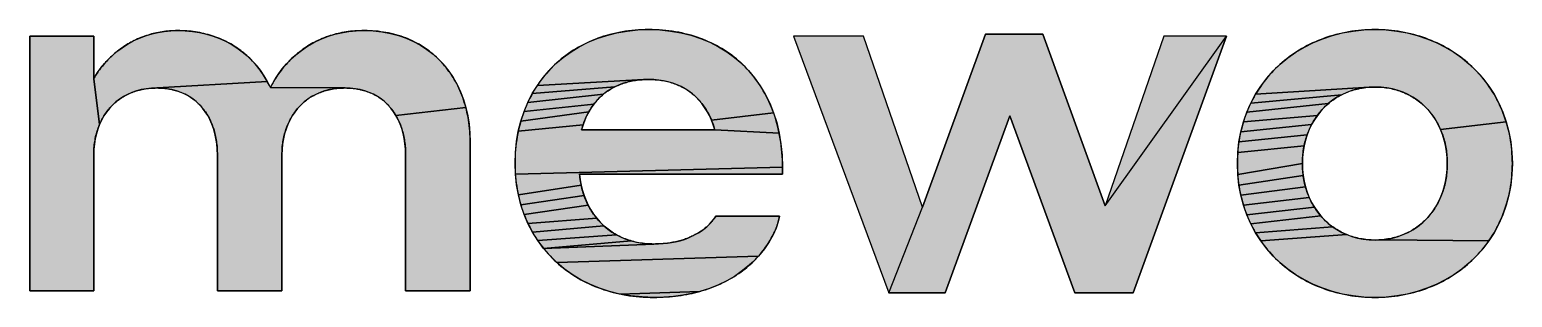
# Model space of a CAD drawing. Header units: millimetres. Extents: x 0 to 841, y 0 to 594.
# Drawn here: x 750.13 to 770.56, y 78.3 to 82 of the extents above; entities that cross this region are included whole.
import ezdxf

# ---------------------------------------------------------------- set-up
doc = ezdxf.new("R2010")
doc.units = ezdxf.units.MM
doc.header["$LTSCALE"] = 46.255
doc.layers.get('0').update_dxf_attribs({"linetype": 'CONTINUOUS'})

msp = doc.modelspace()

# ---------------------------------------------------------------- hatches: boundary and pattern name
at = {"linetype": 'CONTINUOUS'}
for points in [[(752.17, 81.983), (752.274, 81.98), (752.375, 81.971), (752.473, 81.955), (752.567, 81.934), (752.659, 81.907), (752.747, 81.875), (752.831, 81.837), (752.911, 81.794), (752.988, 81.746), (753.061, 81.692), (753.129, 81.635), (753.194, 81.572), (753.254, 81.506), (753.31, 81.435), (753.361, 81.359), (753.407, 81.28), (751.81, 81.188), (751.739, 81.18), (751.67, 81.168), (751.604, 81.151), (751.541, 81.129), (751.481, 81.102), (751.424, 81.071), (751.371, 81.036), (751.321, 80.997), (751.274, 80.954), (751.231, 80.908), (751.191, 80.857), (751.155, 80.804), (751.123, 80.747), (751.095, 80.686), (751.015, 81.316), (751.043, 81.366), (751.077, 81.418), (751.117, 81.473), (751.163, 81.529), (751.214, 81.585), (751.272, 81.64), (751.335, 81.694), (751.405, 81.746), (751.48, 81.795), (751.561, 81.84), (751.648, 81.88), (751.741, 81.915), (751.819, 81.938), (751.901, 81.957), (751.987, 81.971), (752.077, 81.98)], [(754.742, 81.983), (754.867, 81.979), (754.987, 81.966), (755.103, 81.945), (755.214, 81.916), (755.32, 81.879), (755.421, 81.834), (755.516, 81.782), (755.606, 81.724), (755.69, 81.658), (755.769, 81.586), (755.841, 81.508), (755.908, 81.424), (755.968, 81.334), (756.021, 81.238), (756.068, 81.138), (756.108, 81.032), (756.142, 80.922), (755.18, 80.81), (755.146, 80.863), (755.108, 80.913), (755.067, 80.959), (755.022, 81.002), (754.974, 81.04), (754.923, 81.074), (754.868, 81.105), (754.811, 81.13), (754.75, 81.152), (754.686, 81.169), (754.62, 81.181), (754.55, 81.188), (754.478, 81.191), (753.449, 81.198), (753.482, 81.259), (753.52, 81.323), (753.564, 81.389), (753.614, 81.455), (753.67, 81.522), (753.732, 81.587), (753.801, 81.65), (753.876, 81.71), (753.959, 81.767), (754.048, 81.819), (754.145, 81.865), (754.249, 81.905), (754.337, 81.932), (754.431, 81.954), (754.529, 81.97), (754.633, 81.98)], [(758.511, 81.992), (758.662, 81.997), (758.815, 81.992), (758.963, 81.977), (759.106, 81.952), (759.243, 81.918), (759.376, 81.875), (759.502, 81.823), (759.622, 81.761), (759.736, 81.692), (759.843, 81.613), (759.943, 81.527), (760.036, 81.433), (760.121, 81.331), (760.198, 81.221), (760.268, 81.104), (760.329, 80.98), (760.381, 80.849), (759.527, 80.747), (759.498, 80.809), (759.467, 80.868), (759.432, 80.923), (759.395, 80.975), (759.354, 81.023), (759.311, 81.068), (759.264, 81.109), (759.215, 81.146), (759.163, 81.18), (759.109, 81.21), (759.052, 81.236), (758.993, 81.258), (758.931, 81.276), (758.867, 81.29), (758.801, 81.3), (758.733, 81.307), (758.662, 81.309), (758.588, 81.307), (757.128, 81.226), (757.206, 81.334), (757.291, 81.434), (757.384, 81.527), (757.485, 81.613), (757.592, 81.691), (757.706, 81.76), (757.826, 81.821), (757.952, 81.874), (758.084, 81.917), (758.221, 81.952), (758.363, 81.977)], [(764.09, 81.935), (764.952, 79.564), (766.621, 81.907), (765.335, 78.361), (764.535, 78.361), (763.638, 80.808), (762.748, 78.361), (761.97, 78.361), (762.436, 79.543), (763.304, 81.935)], [(768.67, 81.997), (768.821, 81.992), (768.968, 81.976), (769.112, 81.951), (769.25, 81.916), (769.384, 81.871), (769.513, 81.818), (769.636, 81.755), (769.753, 81.685), (769.864, 81.606), (769.968, 81.52), (770.064, 81.426), (770.154, 81.325), (770.235, 81.217), (770.309, 81.103), (770.373, 80.983), (770.429, 80.856), (770.476, 80.724), (769.57, 80.619), (769.538, 80.687), (769.5, 80.753), (769.459, 80.815), (769.413, 80.873), (769.363, 80.927), (769.309, 80.977), (769.252, 81.022), (769.19, 81.063), (769.125, 81.1), (769.057, 81.131), (768.986, 81.157), (768.911, 81.177), (768.833, 81.192), (768.753, 81.201), (768.67, 81.204), (768.586, 81.201), (767.023, 81.103), (767.096, 81.217), (767.177, 81.325), (767.267, 81.426), (767.364, 81.52), (767.468, 81.606), (767.578, 81.685), (767.696, 81.755), (767.819, 81.818), (767.949, 81.871), (768.083, 81.916), (768.223, 81.951), (768.368, 81.976), (768.517, 81.992)], [(751.015, 80.266), (751.015, 78.389), (750.133, 78.389), (750.133, 81.907), (751.015, 81.907), (751.015, 81.316), (751.095, 80.686), (751.071, 80.623), (751.052, 80.557), (751.036, 80.488), (751.025, 80.416), (751.018, 80.342)], [(758.254, 81.233), (758.195, 81.206), (757.058, 81.112), (757.128, 81.226), (758.588, 81.307), (758.516, 81.3), (758.446, 81.289), (758.379, 81.275), (758.315, 81.256)], [(751.957, 81.188), (751.885, 81.191), (751.81, 81.188), (753.407, 81.28), (753.449, 81.198), (754.478, 81.191), (754.404, 81.188), (754.332, 81.18), (754.263, 81.168), (754.197, 81.151), (754.134, 81.129), (754.075, 81.102), (754.018, 81.071), (753.964, 81.036), (753.914, 80.997), (753.867, 80.954), (753.824, 80.908), (753.785, 80.857), (753.749, 80.804), (753.717, 80.747), (753.689, 80.686), (753.665, 80.623), (753.645, 80.557), (753.629, 80.488), (753.618, 80.416), (753.611, 80.342), (753.609, 80.266), (753.609, 78.389), (752.719, 78.389), (752.719, 80.266), (752.717, 80.344), (752.71, 80.42), (752.7, 80.492), (752.685, 80.562), (752.666, 80.629), (752.644, 80.692), (752.617, 80.753), (752.587, 80.81), (752.553, 80.863), (752.515, 80.913), (752.474, 80.959), (752.429, 81.002), (752.381, 81.04), (752.33, 81.074), (752.275, 81.105), (752.217, 81.13), (752.157, 81.152), (752.093, 81.169), (752.026, 81.181)], [(757.947, 81.017), (757.907, 80.969), (756.944, 80.865), (756.997, 80.992), (758.037, 81.103), (757.991, 81.062)], [(758.087, 81.141), (758.037, 81.103), (756.997, 80.992), (757.058, 81.112), (758.195, 81.206), (758.14, 81.176)], [(768.279, 81.13), (768.21, 81.098), (766.958, 80.983), (767.023, 81.103), (768.586, 81.201), (768.504, 81.192), (768.426, 81.177), (768.351, 81.156)], [(756.142, 80.922), (756.168, 80.808), (756.187, 80.689), (756.198, 80.566), (756.202, 80.44), (756.202, 78.389), (755.312, 78.389), (755.312, 80.266), (755.31, 80.344), (755.304, 80.42), (755.293, 80.492), (755.278, 80.562), (755.259, 80.629), (755.237, 80.692), (755.21, 80.753), (755.18, 80.81)], [(757.87, 80.917), (757.837, 80.863), (756.9, 80.732), (756.944, 80.865), (757.907, 80.969)], [(767.921, 80.87), (767.875, 80.812), (766.857, 80.724), (766.903, 80.856), (768.025, 80.975), (767.971, 80.924)], [(768.083, 81.02), (768.025, 80.975), (766.903, 80.856), (766.958, 80.983), (768.21, 81.098), (768.145, 81.062)], [(757.78, 80.744), (757.757, 80.68), (756.865, 80.594), (756.9, 80.732), (757.837, 80.863), (757.807, 80.805)], [(760.381, 80.849), (760.425, 80.712), (760.459, 80.568), (759.573, 80.613), (759.551, 80.682), (759.527, 80.747)], [(767.833, 80.75), (767.795, 80.684), (766.82, 80.587), (766.857, 80.724), (767.875, 80.812)], [(770.476, 80.724), (770.512, 80.587), (770.539, 80.445), (770.555, 80.299), (770.561, 80.148), (770.555, 79.997), (770.539, 79.85), (770.512, 79.708), (770.476, 79.571), (770.429, 79.439), (770.373, 79.313), (770.309, 79.192), (770.235, 79.078), (768.753, 79.094), (768.833, 79.103), (768.911, 79.118), (768.986, 79.139), (769.057, 79.165), (769.125, 79.196), (769.19, 79.232), (769.252, 79.273), (769.309, 79.319), (769.363, 79.368), (769.413, 79.423), (769.459, 79.481), (769.5, 79.543), (769.538, 79.608), (769.57, 79.677), (769.598, 79.749), (769.622, 79.823), (769.64, 79.901), (769.653, 79.981), (769.661, 80.063), (769.664, 80.148), (769.661, 80.232), (769.653, 80.315), (769.64, 80.395), (769.622, 80.472), (769.598, 80.547), (769.57, 80.619)], [(759.573, 80.613), (760.459, 80.568), (760.484, 80.417), (760.499, 80.261), (760.505, 80.099), (756.825, 79.999), (756.82, 80.148), (756.825, 80.301), (756.84, 80.45), (756.865, 80.594), (757.757, 80.68), (757.738, 80.613)], [(767.711, 80.469), (767.693, 80.392), (766.777, 80.299), (766.794, 80.445), (767.735, 80.544)], [(767.763, 80.616), (767.735, 80.544), (766.794, 80.445), (766.82, 80.587), (767.795, 80.684)], [(767.68, 80.313), (767.672, 80.231), (767.669, 80.148), (766.777, 79.997), (766.772, 80.148), (766.777, 80.299), (767.693, 80.392)], [(760.505, 80.099), (760.505, 80.002), (757.71, 80.002), (757.718, 79.924), (757.731, 79.849), (756.866, 79.713), (756.84, 79.853), (756.825, 79.999)], [(767.672, 80.064), (767.68, 79.983), (766.794, 79.85), (766.777, 79.997), (767.669, 80.148)], [(767.693, 79.903), (767.711, 79.826), (766.82, 79.708), (766.794, 79.85), (767.68, 79.983)], [(757.749, 79.775), (757.771, 79.704), (756.901, 79.576), (756.866, 79.713), (757.731, 79.849)], [(757.798, 79.636), (757.828, 79.57), (756.945, 79.445), (756.901, 79.576), (757.771, 79.704)], [(767.735, 79.751), (767.763, 79.68), (766.857, 79.571), (766.82, 79.708), (767.711, 79.826)], [(767.795, 79.611), (767.833, 79.546), (766.903, 79.439), (766.857, 79.571), (767.763, 79.68)], [(757.903, 79.447), (757.946, 79.391), (756.998, 79.319), (756.945, 79.445), (757.828, 79.57), (757.863, 79.507)], [(767.875, 79.484), (767.921, 79.425), (766.958, 79.313), (766.903, 79.439), (767.833, 79.546)], [(757.993, 79.338), (758.043, 79.288), (757.061, 79.199), (756.998, 79.319), (757.946, 79.391)], [(758.155, 79.201), (758.216, 79.164), (757.132, 79.084), (757.061, 79.199), (758.043, 79.288), (758.097, 79.243)], [(759.572, 79.396), (759.587, 79.418), (760.463, 79.418), (760.446, 79.34), (760.417, 79.255), (760.376, 79.162), (760.322, 79.066), (760.255, 78.967), (760.174, 78.868), (757.394, 78.781), (757.299, 78.875), (757.211, 78.976), (758.732, 79.035), (758.798, 79.037), (758.861, 79.041), (758.92, 79.047), (758.977, 79.055), (759.031, 79.066), (759.094, 79.081), (759.153, 79.1), (759.208, 79.12), (759.258, 79.142), (759.304, 79.165), (759.347, 79.19), (759.386, 79.215), (759.421, 79.241), (759.462, 79.275), (759.498, 79.309), (759.528, 79.34), (759.552, 79.37)], [(768.025, 79.321), (768.083, 79.275), (767.023, 79.192), (766.958, 79.313), (767.921, 79.425), (767.971, 79.371)], [(768.21, 79.197), (768.279, 79.165), (767.096, 79.078), (767.023, 79.192), (768.083, 79.275), (768.145, 79.234)], [(758.349, 79.102), (758.42, 79.079), (757.211, 78.976), (757.132, 79.084), (758.216, 79.164), (758.281, 79.131)], [(758.732, 79.035), (757.211, 78.976), (758.42, 79.079), (758.493, 79.06), (758.57, 79.046), (758.65, 79.038)], [(768.67, 79.091), (768.753, 79.094), (770.235, 79.078), (770.154, 78.97), (770.064, 78.869), (769.968, 78.775), (769.864, 78.689), (769.753, 78.61), (769.636, 78.54), (769.513, 78.478), (769.384, 78.424), (769.25, 78.38), (769.112, 78.344), (768.968, 78.319), (768.821, 78.303), (768.67, 78.298), (768.517, 78.303), (768.368, 78.319), (768.223, 78.344), (768.083, 78.38), (767.949, 78.424), (767.819, 78.478), (767.696, 78.54), (767.578, 78.61), (767.468, 78.689), (767.364, 78.775), (767.267, 78.869), (767.177, 78.97), (767.096, 79.078), (768.279, 79.165), (768.351, 79.139), (768.426, 79.118), (768.504, 79.103), (768.586, 79.094)], [(760.104, 78.794), (760.025, 78.723), (759.938, 78.654), (759.842, 78.588), (759.737, 78.527), (759.622, 78.472), (759.499, 78.423), (759.366, 78.38), (758.265, 78.345), (758.121, 78.381), (757.983, 78.426), (757.851, 78.48), (757.726, 78.543), (757.608, 78.614), (757.498, 78.694), (757.394, 78.781), (760.174, 78.868)], [(759.252, 78.352), (759.132, 78.329), (759.005, 78.312), (758.872, 78.302), (758.732, 78.299), (758.571, 78.304), (758.415, 78.32), (758.265, 78.345), (759.366, 78.38)]]:
    msp.add_hatch(color=7, dxfattribs=at).paths.add_polyline_path(points)

# ---------------------------------------------------------------- linework, layer by layer
at = {"color": 7, "linetype": 'CONTINUOUS'}
for p, q in [((763.304, 81.935), (762.436, 79.543)), ((764.09, 81.935), (763.304, 81.935)), ((764.952, 79.564), (764.09, 81.935)), ((751.015, 81.907), (750.133, 81.907)), ((750.133, 81.907), (750.133, 78.389)), ((751.015, 81.316), (751.015, 81.907)), ((761.622, 81.907), (760.656, 81.907)), ((760.656, 81.907), (761.97, 78.361)), ((762.436, 79.543), (761.622, 81.907)), ((765.759, 81.907), (764.952, 79.564)), ((765.335, 78.361), (766.621, 81.907)), ((766.621, 81.907), (765.759, 81.907)), ((762.748, 78.361), (763.638, 80.808)), ((763.638, 80.808), (764.535, 78.361)), ((759.573, 80.613), (757.738, 80.613)), ((756.202, 78.389), (756.202, 80.44)), ((751.015, 78.389), (751.015, 80.266)), ((752.719, 80.266), (752.719, 78.389)), ((753.609, 78.389), (753.609, 80.266)), ((755.312, 80.266), (755.312, 78.389)), ((760.505, 80.002), (760.505, 80.099)), ((757.71, 80.002), (760.505, 80.002)), ((760.463, 79.418), (759.587, 79.418)), ((750.133, 78.389), (751.015, 78.389)), ((752.719, 78.389), (753.609, 78.389)), ((755.312, 78.389), (756.202, 78.389)), ((761.97, 78.361), (762.748, 78.361)), ((764.535, 78.361), (765.335, 78.361))]:
    msp.add_line(p, q, dxfattribs=at)
for points in [[(752.17, 81.983), (752.274, 81.98), (752.375, 81.971), (752.473, 81.955), (752.567, 81.934), (752.659, 81.907), (752.747, 81.875), (752.831, 81.837), (752.911, 81.794), (752.988, 81.746), (753.061, 81.692), (753.129, 81.635), (753.194, 81.572), (753.254, 81.506), (753.31, 81.435), (753.361, 81.359), (753.407, 81.28), (751.81, 81.188), (751.739, 81.18), (751.67, 81.168), (751.604, 81.151), (751.541, 81.129), (751.481, 81.102), (751.424, 81.071), (751.371, 81.036), (751.321, 80.997), (751.274, 80.954), (751.231, 80.908), (751.191, 80.857), (751.155, 80.804), (751.123, 80.747), (751.095, 80.686), (751.015, 81.316), (751.043, 81.366), (751.077, 81.418), (751.117, 81.473), (751.163, 81.529), (751.214, 81.585), (751.272, 81.64), (751.335, 81.694), (751.405, 81.746), (751.48, 81.795), (751.561, 81.84), (751.648, 81.88), (751.741, 81.915), (751.819, 81.938), (751.901, 81.957), (751.987, 81.971), (752.077, 81.98), (752.17, 81.983)], [(752.17, 81.983), (752.142, 81.983), (752.115, 81.982), (752.087, 81.981), (752.061, 81.979), (752.034, 81.977), (752.008, 81.974), (751.982, 81.971), (751.957, 81.967), (751.931, 81.963), (751.906, 81.958), (751.882, 81.953), (751.858, 81.948), (751.834, 81.942), (751.81, 81.936), (751.787, 81.929), (751.764, 81.922), (751.741, 81.915), (751.716, 81.906), (751.691, 81.897), (751.666, 81.888), (751.642, 81.878), (751.619, 81.867), (751.595, 81.857), (751.573, 81.846), (751.55, 81.834), (751.528, 81.822), (751.507, 81.81), (751.485, 81.798), (751.465, 81.785), (751.444, 81.772), (751.424, 81.759), (751.405, 81.746), (751.383, 81.73), (751.361, 81.714), (751.341, 81.698), (751.32, 81.682), (751.301, 81.665), (751.281, 81.648), (751.263, 81.632), (751.245, 81.615), (751.227, 81.597), (751.21, 81.58), (751.194, 81.563), (751.178, 81.546), (751.163, 81.529), (751.148, 81.511), (751.134, 81.494), (751.12, 81.477), (751.107, 81.46), (751.095, 81.443), (751.083, 81.427), (751.071, 81.41), (751.061, 81.394), (751.051, 81.378), (751.041, 81.362), (751.032, 81.346), (751.023, 81.331), (751.015, 81.316)], [(753.449, 81.198), (753.437, 81.223), (753.424, 81.248), (753.411, 81.273), (753.398, 81.298), (753.384, 81.322), (753.369, 81.346), (753.355, 81.369), (753.339, 81.392), (753.324, 81.415), (753.308, 81.437), (753.291, 81.459), (753.274, 81.481), (753.257, 81.502), (753.239, 81.523), (753.221, 81.543), (753.203, 81.563), (753.184, 81.583), (753.164, 81.602), (753.145, 81.621), (753.125, 81.639), (753.104, 81.657), (753.083, 81.674), (753.062, 81.691), (753.04, 81.708), (753.018, 81.724), (752.996, 81.74), (752.973, 81.755), (752.95, 81.77), (752.927, 81.785), (752.903, 81.799), (752.879, 81.812), (752.854, 81.825), (752.829, 81.837), (752.804, 81.85), (752.779, 81.861), (752.753, 81.872), (752.726, 81.883), (752.7, 81.893), (752.673, 81.902), (752.646, 81.911), (752.618, 81.92), (752.591, 81.928), (752.562, 81.935), (752.534, 81.942), (752.505, 81.949), (752.476, 81.955), (752.447, 81.96), (752.417, 81.965), (752.387, 81.969), (752.357, 81.973), (752.326, 81.976), (752.296, 81.979), (752.265, 81.981), (752.233, 81.982), (752.202, 81.983), (752.17, 81.983)], [(754.742, 81.983), (754.867, 81.979), (754.987, 81.966), (755.103, 81.945), (755.214, 81.916), (755.32, 81.879), (755.421, 81.834), (755.516, 81.782), (755.606, 81.724), (755.69, 81.658), (755.769, 81.586), (755.841, 81.508), (755.908, 81.424), (755.968, 81.334), (756.021, 81.238), (756.068, 81.138), (756.108, 81.032), (756.142, 80.922), (755.18, 80.81), (755.146, 80.863), (755.108, 80.913), (755.067, 80.959), (755.022, 81.002), (754.974, 81.04), (754.923, 81.074), (754.868, 81.105), (754.811, 81.13), (754.75, 81.152), (754.686, 81.169), (754.62, 81.181), (754.55, 81.188), (754.478, 81.191), (753.449, 81.198), (753.482, 81.259), (753.52, 81.323), (753.564, 81.389), (753.614, 81.455), (753.67, 81.522), (753.732, 81.587), (753.801, 81.65), (753.876, 81.71), (753.959, 81.767), (754.048, 81.819), (754.145, 81.865), (754.249, 81.905), (754.337, 81.932), (754.431, 81.954), (754.529, 81.97), (754.633, 81.98), (754.742, 81.983)], [(754.742, 81.983), (754.709, 81.983), (754.677, 81.982), (754.646, 81.981), (754.614, 81.978), (754.584, 81.976), (754.553, 81.973), (754.523, 81.969), (754.494, 81.965), (754.465, 81.96), (754.436, 81.955), (754.408, 81.949), (754.381, 81.943), (754.353, 81.936), (754.327, 81.929), (754.3, 81.922), (754.274, 81.914), (754.249, 81.905), (754.22, 81.895), (754.192, 81.885), (754.165, 81.874), (754.138, 81.862), (754.112, 81.851), (754.086, 81.838), (754.061, 81.825), (754.036, 81.812), (754.012, 81.799), (753.988, 81.785), (753.965, 81.771), (753.942, 81.756), (753.92, 81.741), (753.898, 81.726), (753.876, 81.71), (753.853, 81.692), (753.829, 81.674), (753.807, 81.655), (753.785, 81.636), (753.763, 81.616), (753.742, 81.597), (753.722, 81.577), (753.703, 81.557), (753.684, 81.537), (753.665, 81.516), (753.648, 81.496), (753.63, 81.476), (753.614, 81.455), (753.596, 81.433), (753.58, 81.411), (753.564, 81.389), (753.549, 81.367), (753.534, 81.345), (753.52, 81.323), (753.506, 81.302), (753.494, 81.28), (753.482, 81.259), (753.47, 81.238), (753.459, 81.218), (753.449, 81.198)], [(756.202, 80.44), (756.202, 80.479), (756.201, 80.518), (756.199, 80.557), (756.196, 80.595), (756.193, 80.633), (756.189, 80.671), (756.184, 80.708), (756.179, 80.745), (756.173, 80.782), (756.166, 80.818), (756.158, 80.854), (756.15, 80.889), (756.141, 80.924), (756.132, 80.958), (756.121, 80.992), (756.111, 81.026), (756.099, 81.059), (756.087, 81.092), (756.074, 81.124), (756.06, 81.156), (756.046, 81.187), (756.031, 81.218), (756.016, 81.249), (756, 81.278), (755.983, 81.308), (755.966, 81.337), (755.948, 81.365), (755.93, 81.393), (755.91, 81.42), (755.891, 81.447), (755.87, 81.473), (755.849, 81.498), (755.828, 81.523), (755.806, 81.548), (755.783, 81.572), (755.76, 81.595), (755.736, 81.618), (755.712, 81.64), (755.687, 81.661), (755.661, 81.682), (755.635, 81.702), (755.609, 81.722), (755.581, 81.741), (755.554, 81.759), (755.526, 81.777), (755.497, 81.794), (755.468, 81.81), (755.438, 81.825), (755.408, 81.84), (755.377, 81.855), (755.346, 81.868), (755.314, 81.881), (755.282, 81.893), (755.249, 81.904), (755.216, 81.915), (755.182, 81.925), (755.148, 81.934), (755.113, 81.942), (755.078, 81.95), (755.042, 81.957), (755.006, 81.963), (754.97, 81.968), (754.933, 81.973), (754.896, 81.977), (754.858, 81.979), (754.82, 81.982), (754.781, 81.983), (754.742, 81.983)], [(758.662, 81.997), (758.615, 81.996), (758.568, 81.995), (758.522, 81.993), (758.476, 81.989), (758.43, 81.985), (758.385, 81.98), (758.34, 81.973), (758.296, 81.966), (758.252, 81.958), (758.209, 81.949), (758.166, 81.939), (758.124, 81.928), (758.082, 81.917), (758.04, 81.904), (758, 81.891), (757.959, 81.877), (757.92, 81.862), (757.881, 81.846), (757.842, 81.829), (757.804, 81.811), (757.767, 81.793), (757.73, 81.773), (757.694, 81.753), (757.658, 81.732), (757.623, 81.711), (757.589, 81.688), (757.555, 81.665), (757.522, 81.641), (757.489, 81.616), (757.458, 81.591), (757.426, 81.565), (757.396, 81.538), (757.366, 81.51), (757.337, 81.482), (757.309, 81.453), (757.281, 81.423), (757.254, 81.392), (757.228, 81.361), (757.202, 81.329), (757.177, 81.297), (757.153, 81.264), (757.13, 81.23), (757.108, 81.195), (757.086, 81.16), (757.065, 81.124), (757.045, 81.088), (757.025, 81.051), (757.007, 81.013), (756.989, 80.975), (756.972, 80.936), (756.956, 80.897), (756.941, 80.857), (756.927, 80.817), (756.913, 80.776), (756.901, 80.734), (756.889, 80.692), (756.878, 80.649), (756.868, 80.606), (756.859, 80.563), (756.851, 80.518), (756.844, 80.474), (756.837, 80.429), (756.832, 80.383), (756.828, 80.337), (756.824, 80.29), (756.822, 80.243), (756.82, 80.196), (756.82, 80.148)], [(758.511, 81.992), (758.662, 81.997), (758.815, 81.992), (758.963, 81.977), (759.106, 81.952), (759.243, 81.918), (759.376, 81.875), (759.502, 81.823), (759.622, 81.761), (759.736, 81.692), (759.843, 81.613), (759.943, 81.527), (760.036, 81.433), (760.121, 81.331), (760.198, 81.221), (760.268, 81.104), (760.329, 80.98), (760.381, 80.849), (759.527, 80.747), (759.498, 80.809), (759.467, 80.868), (759.432, 80.923), (759.395, 80.975), (759.354, 81.023), (759.311, 81.068), (759.264, 81.109), (759.215, 81.146), (759.163, 81.18), (759.109, 81.21), (759.052, 81.236), (758.993, 81.258), (758.931, 81.276), (758.867, 81.29), (758.801, 81.3), (758.733, 81.307), (758.662, 81.309), (758.588, 81.307), (757.128, 81.226), (757.206, 81.334), (757.291, 81.434), (757.384, 81.527), (757.485, 81.613), (757.592, 81.691), (757.706, 81.76), (757.826, 81.821), (757.952, 81.874), (758.084, 81.917), (758.221, 81.952), (758.363, 81.977), (758.511, 81.992)], [(760.505, 80.099), (760.504, 80.15), (760.503, 80.2), (760.5, 80.249), (760.497, 80.298), (760.492, 80.347), (760.487, 80.395), (760.481, 80.442), (760.474, 80.489), (760.466, 80.535), (760.457, 80.581), (760.447, 80.626), (760.436, 80.67), (760.424, 80.714), (760.412, 80.757), (760.399, 80.799), (760.384, 80.841), (760.369, 80.883), (760.353, 80.923), (760.336, 80.963), (760.319, 81.002), (760.3, 81.041), (760.281, 81.079), (760.261, 81.116), (760.24, 81.153), (760.219, 81.189), (760.196, 81.224), (760.173, 81.259), (760.149, 81.293), (760.124, 81.326), (760.099, 81.358), (760.073, 81.39), (760.046, 81.421), (760.018, 81.451), (759.99, 81.481), (759.961, 81.51), (759.931, 81.538), (759.901, 81.565), (759.87, 81.591), (759.838, 81.617), (759.806, 81.642), (759.773, 81.666), (759.739, 81.689), (759.704, 81.712), (759.669, 81.734), (759.634, 81.755), (759.598, 81.775), (759.561, 81.794), (759.523, 81.812), (759.485, 81.83), (759.447, 81.847), (759.408, 81.863), (759.368, 81.878), (759.328, 81.892), (759.287, 81.905), (759.245, 81.918), (759.204, 81.929), (759.161, 81.94), (759.118, 81.95), (759.075, 81.959), (759.031, 81.967), (758.986, 81.974), (758.941, 81.98), (758.896, 81.985), (758.85, 81.989), (758.804, 81.993), (758.757, 81.995), (758.71, 81.996), (758.662, 81.997)], [(764.09, 81.935), (764.952, 79.564), (766.621, 81.907), (765.335, 78.361), (764.535, 78.361), (763.638, 80.808), (762.748, 78.361), (761.97, 78.361), (762.436, 79.543), (763.304, 81.935), (764.09, 81.935)], [(768.67, 81.997), (768.623, 81.996), (768.576, 81.995), (768.53, 81.993), (768.484, 81.989), (768.439, 81.985), (768.393, 81.98), (768.349, 81.973), (768.304, 81.966), (768.26, 81.958), (768.217, 81.949), (768.174, 81.94), (768.131, 81.929), (768.089, 81.917), (768.048, 81.905), (768.007, 81.892), (767.966, 81.877), (767.926, 81.862), (767.886, 81.847), (767.847, 81.83), (767.808, 81.813), (767.77, 81.794), (767.733, 81.775), (767.696, 81.755), (767.659, 81.735), (767.624, 81.713), (767.588, 81.691), (767.554, 81.668), (767.52, 81.645), (767.486, 81.621), (767.454, 81.595), (767.421, 81.57), (767.39, 81.543), (767.359, 81.516), (767.329, 81.488), (767.3, 81.459), (767.271, 81.43), (767.243, 81.4), (767.215, 81.37), (767.189, 81.339), (767.163, 81.307), (767.138, 81.274), (767.113, 81.241), (767.089, 81.208), (767.066, 81.173), (767.044, 81.138), (767.023, 81.103), (767.002, 81.067), (766.983, 81.03), (766.964, 80.993), (766.946, 80.956), (766.928, 80.917), (766.912, 80.879), (766.896, 80.839), (766.882, 80.8), (766.868, 80.759), (766.855, 80.719), (766.843, 80.677), (766.832, 80.636), (766.822, 80.593), (766.812, 80.551), (766.804, 80.508), (766.796, 80.464), (766.79, 80.42), (766.785, 80.376), (766.78, 80.331), (766.777, 80.286), (766.774, 80.24), (766.772, 80.194), (766.772, 80.148)], [(768.67, 81.997), (768.821, 81.992), (768.968, 81.976), (769.112, 81.951), (769.25, 81.916), (769.384, 81.871), (769.513, 81.818), (769.636, 81.755), (769.753, 81.685), (769.864, 81.606), (769.968, 81.52), (770.064, 81.426), (770.154, 81.325), (770.235, 81.217), (770.309, 81.103), (770.373, 80.983), (770.429, 80.856), (770.476, 80.724), (769.57, 80.619), (769.538, 80.687), (769.5, 80.753), (769.459, 80.815), (769.413, 80.873), (769.363, 80.927), (769.309, 80.977), (769.252, 81.022), (769.19, 81.063), (769.125, 81.1), (769.057, 81.131), (768.986, 81.157), (768.911, 81.177), (768.833, 81.192), (768.753, 81.201), (768.67, 81.204), (768.586, 81.201), (767.023, 81.103), (767.096, 81.217), (767.177, 81.325), (767.267, 81.426), (767.364, 81.52), (767.468, 81.606), (767.578, 81.685), (767.696, 81.755), (767.819, 81.818), (767.949, 81.871), (768.083, 81.916), (768.223, 81.951), (768.368, 81.976), (768.517, 81.992), (768.67, 81.997)], [(770.561, 80.148), (770.56, 80.194), (770.559, 80.24), (770.556, 80.286), (770.553, 80.331), (770.548, 80.376), (770.543, 80.42), (770.536, 80.464), (770.529, 80.508), (770.52, 80.551), (770.511, 80.593), (770.501, 80.636), (770.49, 80.677), (770.477, 80.719), (770.464, 80.759), (770.45, 80.8), (770.436, 80.839), (770.42, 80.879), (770.404, 80.917), (770.386, 80.956), (770.368, 80.993), (770.349, 81.03), (770.329, 81.067), (770.309, 81.103), (770.287, 81.138), (770.265, 81.173), (770.242, 81.208), (770.218, 81.241), (770.194, 81.274), (770.169, 81.307), (770.143, 81.339), (770.116, 81.37), (770.088, 81.4), (770.06, 81.43), (770.032, 81.459), (770.002, 81.488), (769.972, 81.516), (769.941, 81.543), (769.91, 81.57), (769.878, 81.595), (769.845, 81.621), (769.812, 81.645), (769.778, 81.668), (769.743, 81.691), (769.708, 81.713), (769.672, 81.735), (769.636, 81.755), (769.599, 81.775), (769.562, 81.794), (769.524, 81.813), (769.485, 81.83), (769.447, 81.847), (769.407, 81.862), (769.367, 81.877), (769.327, 81.892), (769.286, 81.905), (769.245, 81.917), (769.203, 81.929), (769.161, 81.94), (769.118, 81.949), (769.075, 81.958), (769.031, 81.966), (768.987, 81.973), (768.943, 81.98), (768.898, 81.985), (768.853, 81.989), (768.808, 81.993), (768.762, 81.995), (768.716, 81.996), (768.67, 81.997)], [(751.015, 80.266), (751.015, 78.389), (750.133, 78.389), (750.133, 81.907), (751.015, 81.907), (751.015, 81.316), (751.095, 80.686), (751.071, 80.623), (751.052, 80.557), (751.036, 80.488), (751.025, 80.416), (751.018, 80.342), (751.015, 80.266)], [(758.254, 81.233), (758.195, 81.206), (757.058, 81.112), (757.128, 81.226), (758.588, 81.307), (758.516, 81.3), (758.446, 81.289), (758.379, 81.275), (758.315, 81.256), (758.254, 81.233)], [(757.738, 80.613), (757.743, 80.635), (757.749, 80.655), (757.756, 80.676), (757.762, 80.696), (757.769, 80.716), (757.777, 80.736), (757.785, 80.755), (757.793, 80.774), (757.801, 80.793), (757.81, 80.812), (757.819, 80.83), (757.828, 80.848), (757.838, 80.865), (757.848, 80.883), (757.859, 80.9), (757.87, 80.917), (757.881, 80.933), (757.892, 80.949), (757.904, 80.965), (757.916, 80.98), (757.928, 80.995), (757.941, 81.01), (757.954, 81.025), (757.968, 81.039), (757.981, 81.053), (757.995, 81.066), (758.009, 81.079), (758.024, 81.092), (758.039, 81.105), (758.054, 81.117), (758.07, 81.129), (758.085, 81.14), (758.101, 81.151), (758.118, 81.162), (758.134, 81.172), (758.151, 81.182), (758.169, 81.192), (758.186, 81.201), (758.204, 81.21), (758.222, 81.219), (758.24, 81.227), (758.259, 81.235), (758.278, 81.242), (758.297, 81.249), (758.316, 81.256), (758.336, 81.262), (758.356, 81.268), (758.376, 81.274), (758.397, 81.279), (758.418, 81.284), (758.439, 81.288), (758.46, 81.292), (758.481, 81.295), (758.503, 81.298), (758.525, 81.301), (758.547, 81.303), (758.57, 81.305), (758.593, 81.307), (758.616, 81.308), (758.639, 81.309), (758.662, 81.309)], [(758.662, 81.309), (758.685, 81.309), (758.707, 81.308), (758.729, 81.307), (758.751, 81.305), (758.773, 81.304), (758.794, 81.301), (758.816, 81.299), (758.837, 81.296), (758.857, 81.292), (758.878, 81.288), (758.898, 81.284), (758.919, 81.279), (758.938, 81.274), (758.958, 81.269), (758.978, 81.263), (758.997, 81.256), (759.016, 81.25), (759.035, 81.243), (759.053, 81.235), (759.071, 81.227), (759.089, 81.219), (759.107, 81.211), (759.125, 81.202), (759.142, 81.192), (759.159, 81.182), (759.176, 81.172), (759.192, 81.162), (759.208, 81.151), (759.224, 81.14), (759.24, 81.128), (759.256, 81.116), (759.271, 81.104), (759.286, 81.091), (759.3, 81.078), (759.314, 81.064), (759.328, 81.05), (759.342, 81.036), (759.356, 81.022), (759.369, 81.007), (759.382, 80.991), (759.394, 80.976), (759.406, 80.96), (759.418, 80.944), (759.43, 80.927), (759.441, 80.91), (759.452, 80.892), (759.463, 80.875), (759.474, 80.857), (759.484, 80.838), (759.493, 80.819), (759.503, 80.8), (759.512, 80.781), (759.521, 80.761), (759.529, 80.741), (759.537, 80.721), (759.545, 80.7), (759.553, 80.679), (759.56, 80.657), (759.566, 80.636), (759.573, 80.613)], [(751.015, 80.266), (751.016, 80.29), (751.016, 80.313), (751.017, 80.337), (751.019, 80.36), (751.021, 80.383), (751.023, 80.406), (751.026, 80.428), (751.029, 80.45), (751.033, 80.472), (751.037, 80.494), (751.042, 80.516), (751.046, 80.537), (751.052, 80.558), (751.057, 80.579), (751.064, 80.599), (751.07, 80.619), (751.077, 80.639), (751.084, 80.659), (751.092, 80.678), (751.1, 80.697), (751.108, 80.716), (751.117, 80.734), (751.127, 80.753), (751.136, 80.771), (751.146, 80.788), (751.156, 80.805), (751.167, 80.822), (751.178, 80.839), (751.19, 80.855), (751.201, 80.871), (751.213, 80.887), (751.226, 80.902), (751.239, 80.917), (751.252, 80.932), (751.265, 80.946), (751.279, 80.96), (751.293, 80.973), (751.308, 80.986), (751.323, 80.999), (751.338, 81.012), (751.354, 81.024), (751.369, 81.035), (751.386, 81.047), (751.402, 81.057), (751.419, 81.068), (751.436, 81.078), (751.453, 81.088), (751.471, 81.097), (751.489, 81.106), (751.507, 81.114), (751.526, 81.122), (751.545, 81.13), (751.564, 81.137), (751.583, 81.144), (751.603, 81.15), (751.623, 81.156), (751.644, 81.162), (751.664, 81.166), (751.685, 81.171), (751.706, 81.175), (751.728, 81.179), (751.749, 81.182), (751.771, 81.184), (751.793, 81.187), (751.816, 81.188), (751.838, 81.19), (751.861, 81.19), (751.885, 81.191)], [(751.957, 81.188), (751.885, 81.191), (751.81, 81.188), (753.407, 81.28), (753.449, 81.198), (754.478, 81.191), (754.404, 81.188), (754.332, 81.18), (754.263, 81.168), (754.197, 81.151), (754.134, 81.129), (754.075, 81.102), (754.018, 81.071), (753.964, 81.036), (753.914, 80.997), (753.867, 80.954), (753.824, 80.908), (753.785, 80.857), (753.749, 80.804), (753.717, 80.747), (753.689, 80.686), (753.665, 80.623), (753.645, 80.557), (753.629, 80.488), (753.618, 80.416), (753.611, 80.342), (753.609, 80.266), (753.609, 78.389), (752.719, 78.389), (752.719, 80.266), (752.717, 80.344), (752.71, 80.42), (752.7, 80.492), (752.685, 80.562), (752.666, 80.629), (752.644, 80.692), (752.617, 80.753), (752.587, 80.81), (752.553, 80.863), (752.515, 80.913), (752.474, 80.959), (752.429, 81.002), (752.381, 81.04), (752.33, 81.074), (752.275, 81.105), (752.217, 81.13), (752.157, 81.152), (752.093, 81.169), (752.026, 81.181), (751.957, 81.188)], [(751.885, 81.191), (751.907, 81.19), (751.929, 81.19), (751.952, 81.188), (751.973, 81.187), (751.995, 81.185), (752.016, 81.182), (752.037, 81.179), (752.058, 81.176), (752.078, 81.172), (752.099, 81.167), (752.118, 81.162), (752.138, 81.157), (752.157, 81.151), (752.177, 81.145), (752.195, 81.139), (752.214, 81.132), (752.232, 81.124), (752.25, 81.117), (752.268, 81.108), (752.285, 81.1), (752.302, 81.091), (752.319, 81.081), (752.335, 81.071), (752.351, 81.061), (752.367, 81.05), (752.382, 81.039), (752.398, 81.028), (752.412, 81.016), (752.427, 81.004), (752.441, 80.991), (752.455, 80.978), (752.469, 80.965), (752.482, 80.951), (752.495, 80.937), (752.507, 80.922), (752.52, 80.908), (752.531, 80.892), (752.543, 80.877), (752.554, 80.861), (752.565, 80.845), (752.576, 80.828), (752.586, 80.811), (752.596, 80.794), (752.605, 80.777), (752.614, 80.759), (752.623, 80.741), (752.631, 80.722), (752.639, 80.703), (752.647, 80.684), (752.654, 80.665), (752.661, 80.645), (752.668, 80.625), (752.674, 80.605), (752.679, 80.584), (752.685, 80.563), (752.69, 80.542), (752.694, 80.52), (752.699, 80.499), (752.702, 80.476), (752.706, 80.454), (752.709, 80.431), (752.712, 80.409), (752.714, 80.385), (752.716, 80.362), (752.717, 80.338), (752.718, 80.314), (752.719, 80.29), (752.719, 80.266)], [(753.609, 80.266), (753.609, 80.29), (753.61, 80.313), (753.611, 80.337), (753.612, 80.36), (753.614, 80.383), (753.617, 80.406), (753.62, 80.428), (753.623, 80.45), (753.626, 80.472), (753.63, 80.494), (753.635, 80.516), (753.64, 80.537), (753.645, 80.558), (753.651, 80.579), (753.657, 80.599), (753.663, 80.619), (753.67, 80.639), (753.678, 80.659), (753.685, 80.678), (753.693, 80.697), (753.702, 80.716), (753.711, 80.734), (753.72, 80.753), (753.729, 80.771), (753.739, 80.788), (753.75, 80.805), (753.76, 80.822), (753.771, 80.839), (753.783, 80.855), (753.795, 80.871), (753.807, 80.887), (753.819, 80.902), (753.832, 80.917), (753.845, 80.932), (753.859, 80.946), (753.873, 80.96), (753.887, 80.973), (753.901, 80.986), (753.916, 80.999), (753.931, 81.012), (753.947, 81.024), (753.963, 81.035), (753.979, 81.047), (753.995, 81.057), (754.012, 81.068), (754.029, 81.078), (754.047, 81.088), (754.064, 81.097), (754.082, 81.106), (754.101, 81.114), (754.119, 81.122), (754.138, 81.13), (754.157, 81.137), (754.177, 81.144), (754.197, 81.15), (754.217, 81.156), (754.237, 81.162), (754.257, 81.166), (754.278, 81.171), (754.299, 81.175), (754.321, 81.179), (754.343, 81.182), (754.364, 81.184), (754.387, 81.187), (754.409, 81.188), (754.432, 81.19), (754.455, 81.19), (754.478, 81.191)], [(754.478, 81.191), (754.501, 81.19), (754.523, 81.19), (754.545, 81.188), (754.567, 81.187), (754.588, 81.185), (754.609, 81.182), (754.63, 81.179), (754.651, 81.176), (754.672, 81.172), (754.692, 81.167), (754.712, 81.162), (754.731, 81.157), (754.751, 81.151), (754.77, 81.145), (754.789, 81.139), (754.807, 81.132), (754.825, 81.124), (754.843, 81.117), (754.861, 81.108), (754.878, 81.1), (754.895, 81.091), (754.912, 81.081), (754.928, 81.071), (754.944, 81.061), (754.96, 81.05), (754.976, 81.039), (754.991, 81.028), (755.006, 81.016), (755.02, 81.004), (755.034, 80.991), (755.048, 80.978), (755.062, 80.965), (755.075, 80.951), (755.088, 80.937), (755.101, 80.922), (755.113, 80.908), (755.125, 80.892), (755.136, 80.877), (755.147, 80.861), (755.158, 80.845), (755.169, 80.828), (755.179, 80.811), (755.189, 80.794), (755.198, 80.777), (755.207, 80.759), (755.216, 80.741), (755.224, 80.722), (755.232, 80.703), (755.24, 80.684), (755.247, 80.665), (755.254, 80.645), (755.261, 80.625), (755.267, 80.605), (755.273, 80.584), (755.278, 80.563), (755.283, 80.542), (755.288, 80.52), (755.292, 80.499), (755.296, 80.476), (755.299, 80.454), (755.302, 80.431), (755.305, 80.409), (755.307, 80.385), (755.309, 80.362), (755.31, 80.338), (755.311, 80.314), (755.312, 80.29), (755.312, 80.266)], [(757.947, 81.017), (757.907, 80.969), (756.944, 80.865), (756.997, 80.992), (758.037, 81.103), (757.991, 81.062), (757.947, 81.017)], [(758.087, 81.141), (758.037, 81.103), (756.997, 80.992), (757.058, 81.112), (758.195, 81.206), (758.14, 81.176), (758.087, 81.141)], [(768.279, 81.13), (768.21, 81.098), (766.958, 80.983), (767.023, 81.103), (768.586, 81.201), (768.504, 81.192), (768.426, 81.177), (768.351, 81.156), (768.279, 81.13)], [(767.669, 80.148), (767.669, 80.173), (767.67, 80.199), (767.671, 80.224), (767.673, 80.249), (767.675, 80.274), (767.678, 80.299), (767.681, 80.323), (767.685, 80.348), (767.689, 80.372), (767.694, 80.396), (767.699, 80.419), (767.704, 80.443), (767.71, 80.466), (767.717, 80.489), (767.724, 80.512), (767.731, 80.534), (767.739, 80.557), (767.747, 80.579), (767.756, 80.6), (767.765, 80.622), (767.775, 80.643), (767.785, 80.664), (767.795, 80.684), (767.806, 80.705), (767.818, 80.725), (767.829, 80.744), (767.842, 80.764), (767.854, 80.783), (767.867, 80.801), (767.88, 80.82), (767.894, 80.837), (767.908, 80.855), (767.923, 80.872), (767.938, 80.889), (767.953, 80.906), (767.968, 80.922), (767.984, 80.938), (768.001, 80.953), (768.018, 80.968), (768.035, 80.983), (768.052, 80.997), (768.07, 81.011), (768.088, 81.024), (768.107, 81.037), (768.125, 81.05), (768.145, 81.062), (768.164, 81.073), (768.184, 81.085), (768.204, 81.095), (768.225, 81.106), (768.245, 81.115), (768.266, 81.125), (768.288, 81.134), (768.31, 81.142), (768.332, 81.15), (768.354, 81.157), (768.377, 81.164), (768.4, 81.17), (768.423, 81.176), (768.446, 81.181), (768.47, 81.186), (768.494, 81.19), (768.518, 81.194), (768.543, 81.197), (768.568, 81.2), (768.593, 81.202), (768.618, 81.203), (768.644, 81.204), (768.67, 81.204)], [(768.67, 81.204), (768.695, 81.204), (768.721, 81.203), (768.746, 81.202), (768.771, 81.2), (768.795, 81.197), (768.82, 81.194), (768.844, 81.191), (768.868, 81.186), (768.891, 81.182), (768.914, 81.176), (768.937, 81.171), (768.96, 81.164), (768.983, 81.158), (769.005, 81.15), (769.026, 81.143), (769.048, 81.134), (769.069, 81.126), (769.09, 81.116), (769.111, 81.107), (769.131, 81.097), (769.151, 81.086), (769.171, 81.075), (769.19, 81.063), (769.209, 81.051), (769.228, 81.039), (769.246, 81.026), (769.265, 81.013), (769.282, 80.999), (769.3, 80.985), (769.317, 80.971), (769.333, 80.956), (769.35, 80.94), (769.365, 80.925), (769.381, 80.908), (769.396, 80.892), (769.411, 80.875), (769.425, 80.858), (769.439, 80.84), (769.453, 80.822), (769.466, 80.804), (769.479, 80.786), (769.492, 80.767), (769.504, 80.747), (769.516, 80.728), (769.527, 80.708), (769.538, 80.687), (769.548, 80.667), (769.558, 80.646), (769.568, 80.625), (769.577, 80.603), (769.586, 80.582), (769.594, 80.56), (769.602, 80.537), (769.609, 80.515), (769.616, 80.492), (769.623, 80.469), (769.629, 80.445), (769.634, 80.422), (769.639, 80.398), (769.644, 80.374), (769.648, 80.35), (769.652, 80.325), (769.655, 80.3), (769.658, 80.275), (769.66, 80.25), (769.662, 80.225), (769.663, 80.199), (769.664, 80.174), (769.664, 80.148)], [(756.142, 80.922), (756.168, 80.808), (756.187, 80.689), (756.198, 80.566), (756.202, 80.44), (756.202, 78.389), (755.312, 78.389), (755.312, 80.266), (755.31, 80.344), (755.304, 80.42), (755.293, 80.492), (755.278, 80.562), (755.259, 80.629), (755.237, 80.692), (755.21, 80.753), (755.18, 80.81), (756.142, 80.922)], [(757.87, 80.917), (757.837, 80.863), (756.9, 80.732), (756.944, 80.865), (757.907, 80.969), (757.87, 80.917)], [(767.921, 80.87), (767.875, 80.812), (766.857, 80.724), (766.903, 80.856), (768.025, 80.975), (767.971, 80.924), (767.921, 80.87)], [(768.083, 81.02), (768.025, 80.975), (766.903, 80.856), (766.958, 80.983), (768.21, 81.098), (768.145, 81.062), (768.083, 81.02)], [(757.78, 80.744), (757.757, 80.68), (756.865, 80.594), (756.9, 80.732), (757.837, 80.863), (757.807, 80.805), (757.78, 80.744)], [(760.381, 80.849), (760.425, 80.712), (760.459, 80.568), (759.573, 80.613), (759.551, 80.682), (759.527, 80.747), (760.381, 80.849)], [(767.833, 80.75), (767.795, 80.684), (766.82, 80.587), (766.857, 80.724), (767.875, 80.812), (767.833, 80.75)], [(770.476, 80.724), (770.512, 80.587), (770.539, 80.445), (770.555, 80.299), (770.561, 80.148), (770.555, 79.997), (770.539, 79.85), (770.512, 79.708), (770.476, 79.571), (770.429, 79.439), (770.373, 79.313), (770.309, 79.192), (770.235, 79.078), (768.753, 79.094), (768.833, 79.103), (768.911, 79.118), (768.986, 79.139), (769.057, 79.165), (769.125, 79.196), (769.19, 79.232), (769.252, 79.273), (769.309, 79.319), (769.363, 79.368), (769.413, 79.423), (769.459, 79.481), (769.5, 79.543), (769.538, 79.608), (769.57, 79.677), (769.598, 79.749), (769.622, 79.823), (769.64, 79.901), (769.653, 79.981), (769.661, 80.063), (769.664, 80.148), (769.661, 80.232), (769.653, 80.315), (769.64, 80.395), (769.622, 80.472), (769.598, 80.547), (769.57, 80.619), (770.476, 80.724)], [(759.573, 80.613), (760.459, 80.568), (760.484, 80.417), (760.499, 80.261), (760.505, 80.099), (756.825, 79.999), (756.82, 80.148), (756.825, 80.301), (756.84, 80.45), (756.865, 80.594), (757.757, 80.68), (757.738, 80.613), (759.573, 80.613)], [(767.711, 80.469), (767.693, 80.392), (766.777, 80.299), (766.794, 80.445), (767.735, 80.544), (767.711, 80.469)], [(767.763, 80.616), (767.735, 80.544), (766.794, 80.445), (766.82, 80.587), (767.795, 80.684), (767.763, 80.616)], [(767.68, 80.313), (767.672, 80.231), (767.669, 80.148), (766.777, 79.997), (766.772, 80.148), (766.777, 80.299), (767.693, 80.392), (767.68, 80.313)], [(756.82, 80.148), (756.82, 80.102), (756.822, 80.057), (756.824, 80.011), (756.828, 79.967), (756.832, 79.922), (756.837, 79.878), (756.843, 79.835), (756.85, 79.792), (756.858, 79.749), (756.867, 79.707), (756.877, 79.665), (756.887, 79.623), (756.899, 79.582), (756.911, 79.542), (756.924, 79.501), (756.939, 79.462), (756.953, 79.423), (756.969, 79.384), (756.986, 79.346), (757.003, 79.308), (757.022, 79.271), (757.041, 79.235), (757.061, 79.199), (757.081, 79.163), (757.103, 79.128), (757.125, 79.094), (757.148, 79.06), (757.172, 79.027), (757.197, 78.995), (757.222, 78.963), (757.248, 78.931), (757.275, 78.901), (757.303, 78.871), (757.331, 78.841), (757.36, 78.813), (757.39, 78.785), (757.421, 78.757), (757.452, 78.731), (757.484, 78.705), (757.516, 78.679), (757.55, 78.655), (757.584, 78.631), (757.618, 78.608), (757.654, 78.586), (757.69, 78.564), (757.726, 78.543), (757.764, 78.523), (757.801, 78.504), (757.84, 78.485), (757.879, 78.468), (757.919, 78.451), (757.959, 78.435), (758, 78.42), (758.042, 78.405), (758.084, 78.392), (758.127, 78.379), (758.17, 78.368), (758.214, 78.357), (758.258, 78.347), (758.303, 78.338), (758.349, 78.33), (758.395, 78.322), (758.442, 78.316), (758.489, 78.311), (758.536, 78.306), (758.584, 78.303), (758.633, 78.3), (758.682, 78.299), (758.732, 78.299)], [(760.505, 80.099), (760.505, 80.002), (757.71, 80.002), (757.718, 79.924), (757.731, 79.849), (756.866, 79.713), (756.84, 79.853), (756.825, 79.999), (760.505, 80.099)], [(766.772, 80.148), (766.772, 80.101), (766.774, 80.055), (766.777, 80.01), (766.78, 79.965), (766.785, 79.92), (766.79, 79.875), (766.796, 79.831), (766.804, 79.788), (766.812, 79.745), (766.822, 79.702), (766.832, 79.66), (766.843, 79.618), (766.855, 79.577), (766.868, 79.536), (766.882, 79.496), (766.896, 79.456), (766.912, 79.417), (766.928, 79.378), (766.946, 79.34), (766.964, 79.302), (766.983, 79.265), (767.002, 79.228), (767.023, 79.192), (767.044, 79.157), (767.066, 79.122), (767.089, 79.088), (767.113, 79.054), (767.138, 79.021), (767.163, 78.989), (767.189, 78.957), (767.215, 78.926), (767.243, 78.895), (767.271, 78.865), (767.3, 78.836), (767.329, 78.807), (767.359, 78.779), (767.39, 78.752), (767.421, 78.726), (767.454, 78.7), (767.486, 78.675), (767.52, 78.65), (767.554, 78.627), (767.588, 78.604), (767.624, 78.582), (767.659, 78.56), (767.696, 78.54), (767.733, 78.52), (767.77, 78.501), (767.808, 78.483), (767.847, 78.465), (767.886, 78.449), (767.926, 78.433), (767.966, 78.418), (768.007, 78.404), (768.048, 78.39), (768.089, 78.378), (768.131, 78.366), (768.174, 78.356), (768.217, 78.346), (768.26, 78.337), (768.304, 78.329), (768.349, 78.322), (768.393, 78.316), (768.439, 78.31), (768.484, 78.306), (768.53, 78.303), (768.576, 78.3), (768.623, 78.299), (768.67, 78.298)], [(767.672, 80.064), (767.68, 79.983), (766.794, 79.85), (766.777, 79.997), (767.669, 80.148), (767.672, 80.064)], [(768.67, 79.091), (768.644, 79.091), (768.618, 79.092), (768.593, 79.093), (768.568, 79.095), (768.543, 79.098), (768.518, 79.101), (768.494, 79.105), (768.47, 79.109), (768.446, 79.114), (768.423, 79.119), (768.4, 79.125), (768.377, 79.131), (768.354, 79.138), (768.332, 79.145), (768.31, 79.153), (768.288, 79.162), (768.266, 79.171), (768.245, 79.18), (768.225, 79.19), (768.204, 79.2), (768.184, 79.211), (768.164, 79.222), (768.145, 79.234), (768.125, 79.246), (768.107, 79.258), (768.088, 79.271), (768.07, 79.284), (768.052, 79.298), (768.035, 79.312), (768.018, 79.327), (768.001, 79.342), (767.984, 79.357), (767.968, 79.373), (767.953, 79.389), (767.938, 79.406), (767.923, 79.423), (767.908, 79.44), (767.894, 79.458), (767.88, 79.476), (767.867, 79.494), (767.854, 79.513), (767.842, 79.532), (767.829, 79.551), (767.818, 79.571), (767.806, 79.591), (767.795, 79.611), (767.785, 79.632), (767.775, 79.653), (767.765, 79.674), (767.756, 79.695), (767.747, 79.717), (767.739, 79.739), (767.731, 79.761), (767.724, 79.784), (767.717, 79.806), (767.71, 79.829), (767.704, 79.853), (767.699, 79.876), (767.694, 79.9), (767.689, 79.924), (767.685, 79.948), (767.681, 79.972), (767.678, 79.997), (767.675, 80.021), (767.673, 80.046), (767.671, 80.071), (767.67, 80.097), (767.669, 80.122), (767.669, 80.148)], [(768.67, 78.298), (768.716, 78.299), (768.762, 78.3), (768.808, 78.303), (768.853, 78.306), (768.898, 78.31), (768.943, 78.316), (768.987, 78.322), (769.031, 78.329), (769.075, 78.337), (769.118, 78.346), (769.161, 78.356), (769.203, 78.366), (769.245, 78.378), (769.286, 78.39), (769.327, 78.404), (769.367, 78.418), (769.407, 78.433), (769.447, 78.449), (769.485, 78.465), (769.524, 78.483), (769.562, 78.501), (769.599, 78.52), (769.636, 78.54), (769.672, 78.56), (769.708, 78.582), (769.743, 78.604), (769.778, 78.627), (769.812, 78.65), (769.845, 78.675), (769.878, 78.7), (769.91, 78.726), (769.941, 78.752), (769.972, 78.779), (770.002, 78.807), (770.032, 78.836), (770.06, 78.865), (770.088, 78.895), (770.116, 78.926), (770.143, 78.957), (770.169, 78.989), (770.194, 79.021), (770.218, 79.054), (770.242, 79.088), (770.265, 79.122), (770.287, 79.157), (770.309, 79.192), (770.329, 79.228), (770.349, 79.265), (770.368, 79.302), (770.386, 79.34), (770.404, 79.378), (770.42, 79.417), (770.436, 79.456), (770.45, 79.496), (770.464, 79.536), (770.477, 79.577), (770.49, 79.618), (770.501, 79.66), (770.511, 79.702), (770.52, 79.745), (770.529, 79.788), (770.536, 79.831), (770.543, 79.875), (770.548, 79.92), (770.553, 79.965), (770.556, 80.01), (770.559, 80.055), (770.56, 80.101), (770.561, 80.148)], [(769.664, 80.148), (769.664, 80.122), (769.663, 80.096), (769.662, 80.071), (769.66, 80.045), (769.658, 80.02), (769.655, 79.995), (769.652, 79.97), (769.648, 79.946), (769.644, 79.922), (769.639, 79.897), (769.634, 79.874), (769.629, 79.85), (769.623, 79.827), (769.616, 79.804), (769.609, 79.781), (769.602, 79.758), (769.594, 79.736), (769.586, 79.714), (769.577, 79.692), (769.568, 79.671), (769.558, 79.649), (769.548, 79.629), (769.538, 79.608), (769.527, 79.588), (769.516, 79.568), (769.504, 79.548), (769.492, 79.529), (769.479, 79.51), (769.466, 79.491), (769.453, 79.473), (769.439, 79.455), (769.425, 79.437), (769.411, 79.42), (769.396, 79.403), (769.381, 79.387), (769.365, 79.371), (769.35, 79.355), (769.333, 79.34), (769.317, 79.325), (769.3, 79.31), (769.282, 79.296), (769.265, 79.282), (769.246, 79.269), (769.228, 79.256), (769.209, 79.244), (769.19, 79.232), (769.171, 79.22), (769.151, 79.209), (769.131, 79.199), (769.111, 79.189), (769.09, 79.179), (769.069, 79.17), (769.048, 79.161), (769.026, 79.153), (769.005, 79.145), (768.983, 79.138), (768.96, 79.131), (768.937, 79.124), (768.914, 79.119), (768.891, 79.114), (768.868, 79.109), (768.844, 79.105), (768.82, 79.101), (768.795, 79.098), (768.771, 79.095), (768.746, 79.093), (768.721, 79.092), (768.695, 79.091), (768.67, 79.091)], [(758.732, 79.035), (758.705, 79.036), (758.679, 79.037), (758.653, 79.038), (758.628, 79.04), (758.602, 79.042), (758.577, 79.046), (758.553, 79.049), (758.528, 79.053), (758.504, 79.058), (758.48, 79.063), (758.456, 79.069), (758.433, 79.075), (758.41, 79.082), (758.387, 79.089), (758.365, 79.097), (758.343, 79.105), (758.321, 79.114), (758.299, 79.123), (758.278, 79.132), (758.257, 79.142), (758.237, 79.153), (758.216, 79.164), (758.197, 79.175), (758.177, 79.187), (758.158, 79.199), (758.139, 79.212), (758.121, 79.225), (758.103, 79.239), (758.085, 79.253), (758.067, 79.267), (758.05, 79.282), (758.034, 79.297), (758.017, 79.313), (758.001, 79.329), (757.986, 79.345), (757.971, 79.361), (757.956, 79.378), (757.942, 79.396), (757.928, 79.414), (757.914, 79.432), (757.901, 79.45), (757.888, 79.469), (757.875, 79.488), (757.863, 79.507), (757.852, 79.527), (757.841, 79.547), (757.83, 79.567), (757.82, 79.588), (757.81, 79.608), (757.8, 79.63), (757.791, 79.651), (757.783, 79.673), (757.774, 79.695), (757.767, 79.717), (757.759, 79.739), (757.753, 79.762), (757.746, 79.785), (757.74, 79.808), (757.735, 79.832), (757.73, 79.855), (757.725, 79.879), (757.721, 79.903), (757.718, 79.928), (757.715, 79.952), (757.712, 79.977), (757.71, 80.002)], [(767.693, 79.903), (767.711, 79.826), (766.82, 79.708), (766.794, 79.85), (767.68, 79.983), (767.693, 79.903)], [(757.749, 79.775), (757.771, 79.704), (756.901, 79.576), (756.866, 79.713), (757.731, 79.849), (757.749, 79.775)], [(757.798, 79.636), (757.828, 79.57), (756.945, 79.445), (756.901, 79.576), (757.771, 79.704), (757.798, 79.636)], [(767.735, 79.751), (767.763, 79.68), (766.857, 79.571), (766.82, 79.708), (767.711, 79.826), (767.735, 79.751)], [(767.795, 79.611), (767.833, 79.546), (766.903, 79.439), (766.857, 79.571), (767.763, 79.68), (767.795, 79.611)], [(757.903, 79.447), (757.946, 79.391), (756.998, 79.319), (756.945, 79.445), (757.828, 79.57), (757.863, 79.507), (757.903, 79.447)], [(767.875, 79.484), (767.921, 79.425), (766.958, 79.313), (766.903, 79.439), (767.833, 79.546), (767.875, 79.484)], [(757.993, 79.338), (758.043, 79.288), (757.061, 79.199), (756.998, 79.319), (757.946, 79.391), (757.993, 79.338)], [(758.155, 79.201), (758.216, 79.164), (757.132, 79.084), (757.061, 79.199), (758.043, 79.288), (758.097, 79.243), (758.155, 79.201)], [(759.572, 79.396), (759.587, 79.418), (760.463, 79.418), (760.446, 79.34), (760.417, 79.255), (760.376, 79.162), (760.322, 79.066), (760.255, 78.967), (760.174, 78.868), (757.394, 78.781), (757.299, 78.875), (757.211, 78.976), (758.732, 79.035), (758.798, 79.037), (758.861, 79.041), (758.92, 79.047), (758.977, 79.055), (759.031, 79.066), (759.094, 79.081), (759.153, 79.1), (759.208, 79.12), (759.258, 79.142), (759.304, 79.165), (759.347, 79.19), (759.386, 79.215), (759.421, 79.241), (759.462, 79.275), (759.498, 79.309), (759.528, 79.34), (759.552, 79.37), (759.572, 79.396)], [(758.732, 78.299), (758.776, 78.299), (758.82, 78.3), (758.863, 78.302), (758.906, 78.304), (758.948, 78.307), (758.989, 78.311), (759.029, 78.315), (759.069, 78.32), (759.109, 78.326), (759.147, 78.332), (759.185, 78.338), (759.223, 78.346), (759.259, 78.354), (759.295, 78.362), (759.331, 78.371), (759.366, 78.38), (759.405, 78.392), (759.443, 78.403), (759.48, 78.416), (759.517, 78.429), (759.553, 78.443), (759.588, 78.457), (759.622, 78.472), (759.656, 78.487), (759.689, 78.503), (759.721, 78.519), (759.752, 78.536), (759.783, 78.553), (759.813, 78.57), (759.842, 78.588), (759.872, 78.608), (759.902, 78.628), (759.931, 78.648), (759.959, 78.669), (759.986, 78.69), (760.012, 78.712), (760.038, 78.733), (760.062, 78.755), (760.086, 78.777), (760.109, 78.8), (760.132, 78.822), (760.153, 78.845), (760.174, 78.868), (760.196, 78.892), (760.216, 78.917), (760.236, 78.942), (760.255, 78.967), (760.273, 78.992), (760.29, 79.017), (760.307, 79.041), (760.322, 79.066), (760.337, 79.09), (760.351, 79.115), (760.364, 79.139), (760.376, 79.162), (760.388, 79.186), (760.398, 79.209), (760.408, 79.232), (760.417, 79.255), (760.426, 79.277), (760.433, 79.298), (760.44, 79.32), (760.446, 79.34), (760.451, 79.361), (760.456, 79.38), (760.46, 79.399), (760.463, 79.418)], [(759.587, 79.418), (759.584, 79.413), (759.58, 79.407), (759.576, 79.402), (759.572, 79.396), (759.568, 79.39), (759.563, 79.383), (759.558, 79.377), (759.552, 79.37), (759.547, 79.363), (759.541, 79.356), (759.535, 79.348), (759.528, 79.34), (759.521, 79.333), (759.514, 79.325), (759.506, 79.317), (759.498, 79.309), (759.49, 79.3), (759.481, 79.292), (759.472, 79.284), (759.462, 79.275), (759.453, 79.267), (759.442, 79.258), (759.432, 79.25), (759.421, 79.241), (759.41, 79.232), (759.398, 79.224), (759.386, 79.215), (759.373, 79.207), (759.36, 79.198), (759.347, 79.19), (759.333, 79.182), (759.319, 79.174), (759.304, 79.165), (759.289, 79.157), (759.274, 79.15), (759.258, 79.142), (759.244, 79.135), (759.23, 79.129), (759.215, 79.123), (759.2, 79.117), (759.185, 79.111), (759.169, 79.105), (759.153, 79.1), (759.137, 79.094), (759.12, 79.089), (759.103, 79.084), (759.085, 79.079), (759.068, 79.074), (759.049, 79.07), (759.031, 79.066), (759.013, 79.062), (758.995, 79.059), (758.977, 79.055), (758.959, 79.052), (758.94, 79.049), (758.92, 79.047), (758.901, 79.045), (758.881, 79.042), (758.861, 79.041), (758.84, 79.039), (758.819, 79.038), (758.798, 79.037), (758.776, 79.036), (758.754, 79.036), (758.732, 79.035)], [(768.025, 79.321), (768.083, 79.275), (767.023, 79.192), (766.958, 79.313), (767.921, 79.425), (767.971, 79.371), (768.025, 79.321)], [(768.21, 79.197), (768.279, 79.165), (767.096, 79.078), (767.023, 79.192), (768.083, 79.275), (768.145, 79.234), (768.21, 79.197)], [(758.349, 79.102), (758.42, 79.079), (757.211, 78.976), (757.132, 79.084), (758.216, 79.164), (758.281, 79.131), (758.349, 79.102)], [(758.732, 79.035), (757.211, 78.976), (758.42, 79.079), (758.493, 79.06), (758.57, 79.046), (758.65, 79.038), (758.732, 79.035)], [(768.67, 79.091), (768.753, 79.094), (770.235, 79.078), (770.154, 78.97), (770.064, 78.869), (769.968, 78.775), (769.864, 78.689), (769.753, 78.61), (769.636, 78.54), (769.513, 78.478), (769.384, 78.424), (769.25, 78.38), (769.112, 78.344), (768.968, 78.319), (768.821, 78.303), (768.67, 78.298), (768.517, 78.303), (768.368, 78.319), (768.223, 78.344), (768.083, 78.38), (767.949, 78.424), (767.819, 78.478), (767.696, 78.54), (767.578, 78.61), (767.468, 78.689), (767.364, 78.775), (767.267, 78.869), (767.177, 78.97), (767.096, 79.078), (768.279, 79.165), (768.351, 79.139), (768.426, 79.118), (768.504, 79.103), (768.586, 79.094), (768.67, 79.091)], [(760.104, 78.794), (760.025, 78.723), (759.938, 78.654), (759.842, 78.588), (759.737, 78.527), (759.622, 78.472), (759.499, 78.423), (759.366, 78.38), (758.265, 78.345), (758.121, 78.381), (757.983, 78.426), (757.851, 78.48), (757.726, 78.543), (757.608, 78.614), (757.498, 78.694), (757.394, 78.781), (760.174, 78.868), (760.104, 78.794)], [(759.252, 78.352), (759.132, 78.329), (759.005, 78.312), (758.872, 78.302), (758.732, 78.299), (758.571, 78.304), (758.415, 78.32), (758.265, 78.345), (759.366, 78.38), (759.252, 78.352)]]:
    msp.add_lwpolyline(points, dxfattribs=at)
for points in [[(762.436, 79.543), (761.97, 78.361), (761.622, 81.907), (760.656, 81.907)], [(764.952, 79.564), (765.759, 81.907), (766.621, 81.907)]]:
    msp.add_solid(points, dxfattribs=at)

doc.saveas('drawing.dxf')
